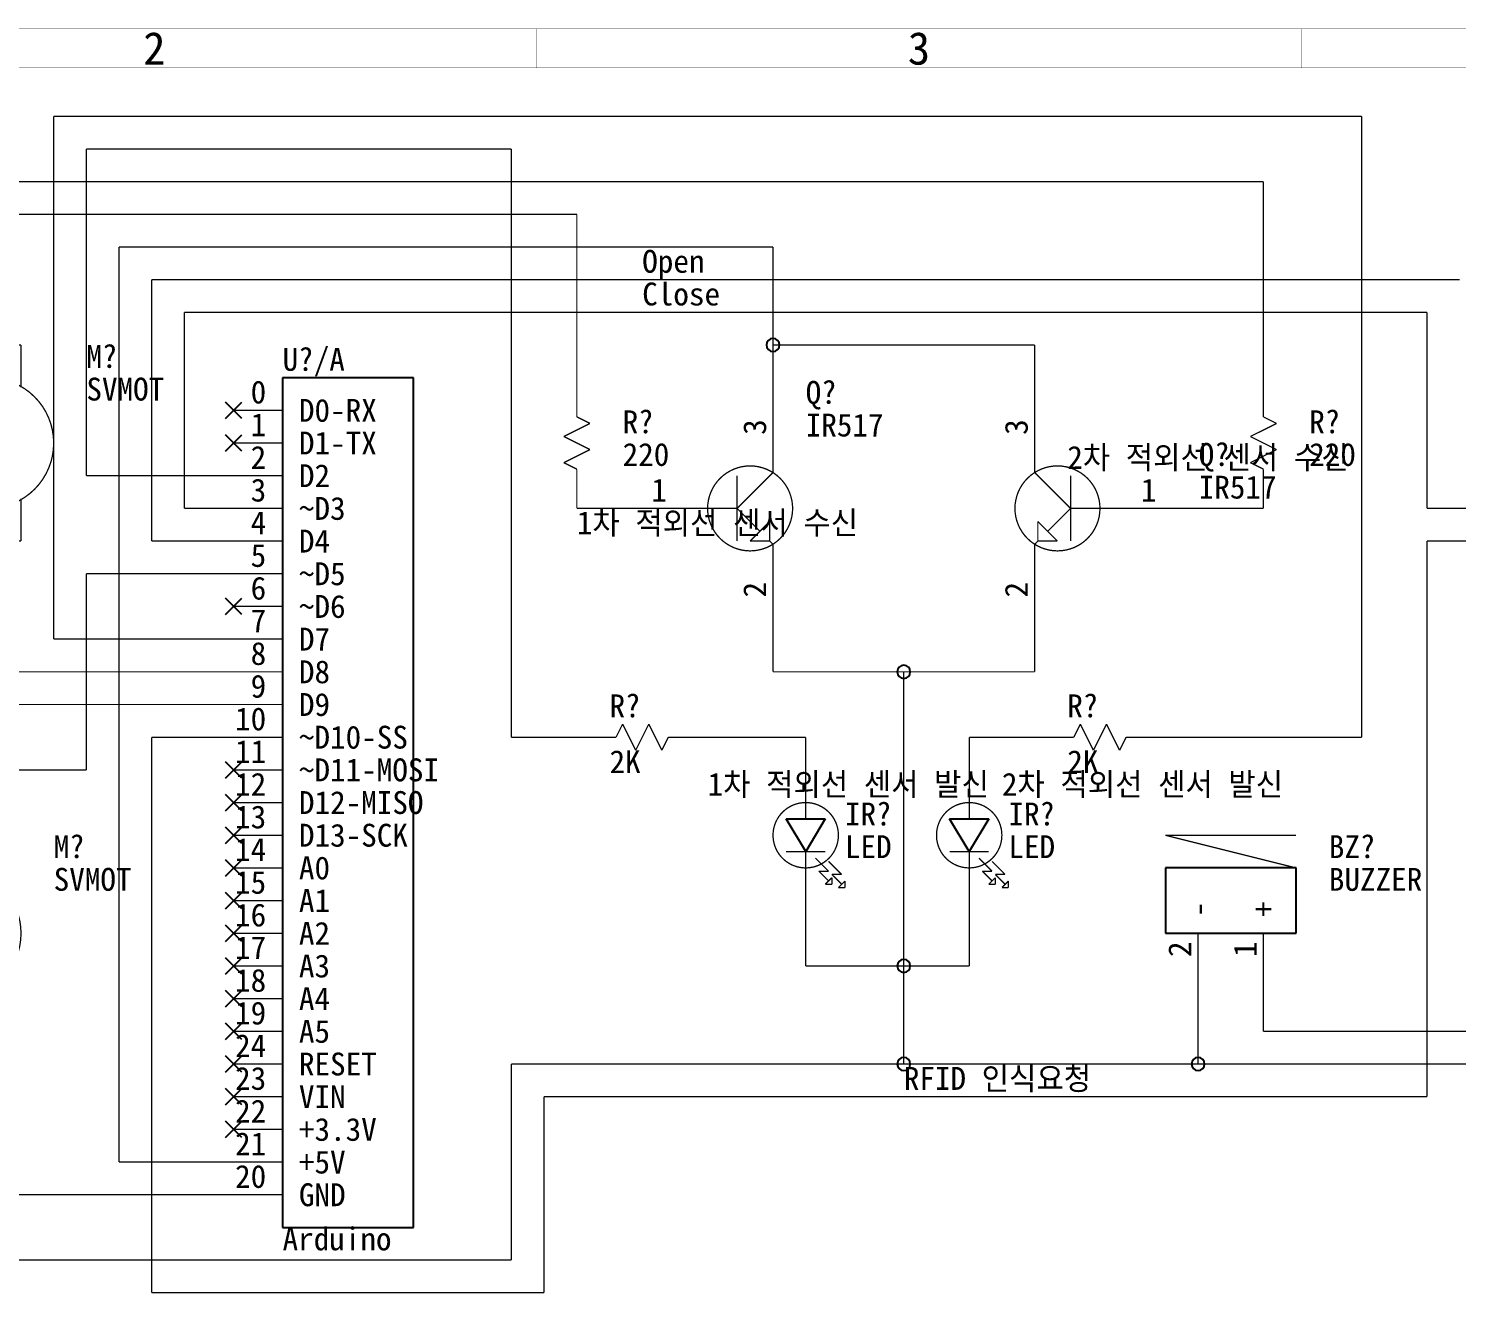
# Model space of a CAD drawing. Extents: x 0 to 11693, y 0 to 8268.
# Drawn here: x 3123 to 7490, y 4398 to 8268 of the extents above; entities that cross this region are included whole.
import ezdxf
from ezdxf.enums import TextEntityAlignment as Align

# ---------------------------------------------------------------- set-up
doc = ezdxf.new("R2010")
doc.units = 0
doc.layers.get('0').update_dxf_attribs({"linetype": 'CONTINUOUS'})
for name, color, linetype in [('Graphic', 9, 'CONTINUOUS'), ('Junction', 8, 'CONTINUOUS'), ('Part', 2, 'CONTINUOUS'), ('Pin', 3, 'CONTINUOUS'), ('PinName', 4, 'CONTINUOUS'), ('PinNumber', 5, 'CONTINUOUS'), ('Signal', 6, 'CONTINUOUS'), ('Text', 1, 'CONTINUOUS')]:
    doc.layers.add(name, color=color, linetype=linetype)

# ---------------------------------------------------------------- blocks, each defined once
blk = doc.blocks.new('CSI_PART_POLYGON_178', base_point=(4300, 7200))
at = {"layer": 'Part', "linetype": 'CONTINUOUS'}
for p, q in [((4300, 7200), (3900, 7200)), ((3900, 7200), (3900, 4600)), ((4300, 4600), (4300, 7200)), ((3900, 4600), (4300, 4600))]:
    blk.add_line(p, q, dxfattribs=at)
blk = doc.blocks.new('CSI_PART_PIN_179', base_point=(3900, 7000))
at = {"layer": 'Pin', "linetype": 'CONTINUOUS', "const_width": 4}
blk.add_lwpolyline([(3900, 7000), (3750, 7000)], dxfattribs=at)
at = {"layer": 'PinNumber', "linetype": 'CONTINUOUS'}
for points in [[(3725, 6975), (3775, 7025)], [(3775, 6975), (3725, 7025)]]:
    blk.add_lwpolyline(points, dxfattribs=at)
at = {"layer": 'PinName', "linetype": 'CONTINUOUS'}
blk.add_text('D1-TX', height=70, dxfattribs=at).set_placement((3950, 7000), align=Align.MIDDLE_LEFT)
at = {"layer": 'PinNumber', "linetype": 'CONTINUOUS'}
blk.add_text('1', height=70, dxfattribs=at).set_placement((3850, 7000), align=Align.BOTTOM_RIGHT)
blk = doc.blocks.new('CSI_PART_PIN_180', base_point=(3900, 6900))
at = {"layer": 'Pin', "linetype": 'CONTINUOUS', "const_width": 4}
blk.add_lwpolyline([(3900, 6900), (3750, 6900)], dxfattribs=at)
at = {"layer": 'PinName', "linetype": 'CONTINUOUS'}
blk.add_text('D2', height=70, dxfattribs=at).set_placement((3950, 6900), align=Align.MIDDLE_LEFT)
at = {"layer": 'PinNumber', "linetype": 'CONTINUOUS'}
blk.add_text('2', height=70, dxfattribs=at).set_placement((3850, 6900), align=Align.BOTTOM_RIGHT)
blk = doc.blocks.new('CSI_PART_PIN_181', base_point=(3900, 6700))
at = {"layer": 'Pin', "linetype": 'CONTINUOUS', "const_width": 4}
blk.add_lwpolyline([(3900, 6700), (3750, 6700)], dxfattribs=at)
at = {"layer": 'PinName', "linetype": 'CONTINUOUS'}
blk.add_text('D4', height=70, dxfattribs=at).set_placement((3950, 6700), align=Align.MIDDLE_LEFT)
at = {"layer": 'PinNumber', "linetype": 'CONTINUOUS'}
blk.add_text('4', height=70, dxfattribs=at).set_placement((3850, 6700), align=Align.BOTTOM_RIGHT)
blk = doc.blocks.new('CSI_PART_PIN_182', base_point=(3900, 6400))
at = {"layer": 'Pin', "linetype": 'CONTINUOUS', "const_width": 4}
blk.add_lwpolyline([(3900, 6400), (3750, 6400)], dxfattribs=at)
at = {"layer": 'PinName', "linetype": 'CONTINUOUS'}
blk.add_text('D7', height=70, dxfattribs=at).set_placement((3950, 6400), align=Align.MIDDLE_LEFT)
at = {"layer": 'PinNumber', "linetype": 'CONTINUOUS'}
blk.add_text('7', height=70, dxfattribs=at).set_placement((3850, 6400), align=Align.BOTTOM_RIGHT)
blk = doc.blocks.new('CSI_PART_PIN_183', base_point=(3900, 6300))
at = {"layer": 'Pin', "linetype": 'CONTINUOUS', "const_width": 4}
blk.add_lwpolyline([(3900, 6300), (3750, 6300)], dxfattribs=at)
at = {"layer": 'PinName', "linetype": 'CONTINUOUS'}
blk.add_text('D8', height=70, dxfattribs=at).set_placement((3950, 6300), align=Align.MIDDLE_LEFT)
at = {"layer": 'PinNumber', "linetype": 'CONTINUOUS'}
blk.add_text('8', height=70, dxfattribs=at).set_placement((3850, 6300), align=Align.BOTTOM_RIGHT)
blk = doc.blocks.new('CSI_PART_PIN_184', base_point=(3900, 6200))
at = {"layer": 'Pin', "linetype": 'CONTINUOUS', "const_width": 4}
blk.add_lwpolyline([(3900, 6200), (3750, 6200)], dxfattribs=at)
at = {"layer": 'PinName', "linetype": 'CONTINUOUS'}
blk.add_text('D9', height=70, dxfattribs=at).set_placement((3950, 6200), align=Align.MIDDLE_LEFT)
at = {"layer": 'PinNumber', "linetype": 'CONTINUOUS'}
blk.add_text('9', height=70, dxfattribs=at).set_placement((3850, 6200), align=Align.BOTTOM_RIGHT)
blk = doc.blocks.new('CSI_PART_PIN_185', base_point=(3900, 6800))
at = {"layer": 'Pin', "linetype": 'CONTINUOUS', "const_width": 4}
blk.add_lwpolyline([(3900, 6800), (3750, 6800)], dxfattribs=at)
at = {"layer": 'PinName', "linetype": 'CONTINUOUS'}
blk.add_text('~D3', height=70, dxfattribs=at).set_placement((3950, 6800), align=Align.MIDDLE_LEFT)
at = {"layer": 'PinNumber', "linetype": 'CONTINUOUS'}
blk.add_text('3', height=70, dxfattribs=at).set_placement((3850, 6800), align=Align.BOTTOM_RIGHT)
blk = doc.blocks.new('CSI_PART_PIN_186', base_point=(3900, 6600))
at = {"layer": 'Pin', "linetype": 'CONTINUOUS', "const_width": 4}
blk.add_lwpolyline([(3900, 6600), (3750, 6600)], dxfattribs=at)
at = {"layer": 'PinName', "linetype": 'CONTINUOUS'}
blk.add_text('~D5', height=70, dxfattribs=at).set_placement((3950, 6600), align=Align.MIDDLE_LEFT)
at = {"layer": 'PinNumber', "linetype": 'CONTINUOUS'}
blk.add_text('5', height=70, dxfattribs=at).set_placement((3850, 6600), align=Align.BOTTOM_RIGHT)
blk = doc.blocks.new('CSI_PART_PIN_187', base_point=(3900, 6500))
at = {"layer": 'Pin', "linetype": 'CONTINUOUS', "const_width": 4}
blk.add_lwpolyline([(3900, 6500), (3750, 6500)], dxfattribs=at)
at = {"layer": 'PinNumber', "linetype": 'CONTINUOUS'}
for points in [[(3725, 6475), (3775, 6525)], [(3775, 6475), (3725, 6525)]]:
    blk.add_lwpolyline(points, dxfattribs=at)
at = {"layer": 'PinName', "linetype": 'CONTINUOUS'}
blk.add_text('~D6', height=70, dxfattribs=at).set_placement((3950, 6500), align=Align.MIDDLE_LEFT)
at = {"layer": 'PinNumber', "linetype": 'CONTINUOUS'}
blk.add_text('6', height=70, dxfattribs=at).set_placement((3850, 6500), align=Align.BOTTOM_RIGHT)
blk = doc.blocks.new('CSI_PART_PIN_188', base_point=(3900, 6100))
at = {"layer": 'Pin', "linetype": 'CONTINUOUS', "const_width": 4}
blk.add_lwpolyline([(3900, 6100), (3750, 6100)], dxfattribs=at)
at = {"layer": 'PinName', "linetype": 'CONTINUOUS'}
blk.add_text('~D10-SS', height=70, dxfattribs=at).set_placement((3950, 6100), align=Align.MIDDLE_LEFT)
at = {"layer": 'PinNumber', "linetype": 'CONTINUOUS'}
blk.add_text('10', height=70, dxfattribs=at).set_placement((3850, 6100), align=Align.BOTTOM_RIGHT)
blk = doc.blocks.new('CSI_PART_PIN_189', base_point=(3900, 6000))
at = {"layer": 'Pin', "linetype": 'CONTINUOUS', "const_width": 4}
blk.add_lwpolyline([(3900, 6000), (3750, 6000)], dxfattribs=at)
at = {"layer": 'PinNumber', "linetype": 'CONTINUOUS'}
for points in [[(3725, 5975), (3775, 6025)], [(3775, 5975), (3725, 6025)]]:
    blk.add_lwpolyline(points, dxfattribs=at)
at = {"layer": 'PinName', "linetype": 'CONTINUOUS'}
blk.add_text('~D11-MOSI', height=70, dxfattribs=at).set_placement((3950, 6000), align=Align.MIDDLE_LEFT)
at = {"layer": 'PinNumber', "linetype": 'CONTINUOUS'}
blk.add_text('11', height=70, dxfattribs=at).set_placement((3850, 6000), align=Align.BOTTOM_RIGHT)
blk = doc.blocks.new('CSI_PART_PIN_190', base_point=(3900, 5900))
at = {"layer": 'Pin', "linetype": 'CONTINUOUS', "const_width": 4}
blk.add_lwpolyline([(3900, 5900), (3750, 5900)], dxfattribs=at)
at = {"layer": 'PinNumber', "linetype": 'CONTINUOUS'}
for points in [[(3725, 5875), (3775, 5925)], [(3775, 5875), (3725, 5925)]]:
    blk.add_lwpolyline(points, dxfattribs=at)
at = {"layer": 'PinName', "linetype": 'CONTINUOUS'}
blk.add_text('D12-MISO', height=70, dxfattribs=at).set_placement((3950, 5900), align=Align.MIDDLE_LEFT)
at = {"layer": 'PinNumber', "linetype": 'CONTINUOUS'}
blk.add_text('12', height=70, dxfattribs=at).set_placement((3850, 5900), align=Align.BOTTOM_RIGHT)
blk = doc.blocks.new('CSI_PART_PIN_191', base_point=(3900, 5800))
at = {"layer": 'Pin', "linetype": 'CONTINUOUS', "const_width": 4}
blk.add_lwpolyline([(3900, 5800), (3750, 5800)], dxfattribs=at)
at = {"layer": 'PinNumber', "linetype": 'CONTINUOUS'}
for points in [[(3725, 5775), (3775, 5825)], [(3775, 5775), (3725, 5825)]]:
    blk.add_lwpolyline(points, dxfattribs=at)
at = {"layer": 'PinName', "linetype": 'CONTINUOUS'}
blk.add_text('D13-SCK', height=70, dxfattribs=at).set_placement((3950, 5800), align=Align.MIDDLE_LEFT)
at = {"layer": 'PinNumber', "linetype": 'CONTINUOUS'}
blk.add_text('13', height=70, dxfattribs=at).set_placement((3850, 5800), align=Align.BOTTOM_RIGHT)
blk = doc.blocks.new('CSI_PART_PIN_192', base_point=(3900, 5700))
at = {"layer": 'Pin', "linetype": 'CONTINUOUS', "const_width": 4}
blk.add_lwpolyline([(3900, 5700), (3750, 5700)], dxfattribs=at)
at = {"layer": 'PinNumber', "linetype": 'CONTINUOUS'}
for points in [[(3725, 5675), (3775, 5725)], [(3775, 5675), (3725, 5725)]]:
    blk.add_lwpolyline(points, dxfattribs=at)
at = {"layer": 'PinName', "linetype": 'CONTINUOUS'}
blk.add_text('A0', height=70, dxfattribs=at).set_placement((3950, 5700), align=Align.MIDDLE_LEFT)
at = {"layer": 'PinNumber', "linetype": 'CONTINUOUS'}
blk.add_text('14', height=70, dxfattribs=at).set_placement((3850, 5700), align=Align.BOTTOM_RIGHT)
blk = doc.blocks.new('CSI_PART_PIN_193', base_point=(3900, 5600))
at = {"layer": 'Pin', "linetype": 'CONTINUOUS', "const_width": 4}
blk.add_lwpolyline([(3900, 5600), (3750, 5600)], dxfattribs=at)
at = {"layer": 'PinNumber', "linetype": 'CONTINUOUS'}
for points in [[(3725, 5575), (3775, 5625)], [(3775, 5575), (3725, 5625)]]:
    blk.add_lwpolyline(points, dxfattribs=at)
at = {"layer": 'PinName', "linetype": 'CONTINUOUS'}
blk.add_text('A1', height=70, dxfattribs=at).set_placement((3950, 5600), align=Align.MIDDLE_LEFT)
at = {"layer": 'PinNumber', "linetype": 'CONTINUOUS'}
blk.add_text('15', height=70, dxfattribs=at).set_placement((3850, 5600), align=Align.BOTTOM_RIGHT)
blk = doc.blocks.new('CSI_PART_PIN_194', base_point=(3900, 5500))
at = {"layer": 'Pin', "linetype": 'CONTINUOUS', "const_width": 4}
blk.add_lwpolyline([(3900, 5500), (3750, 5500)], dxfattribs=at)
at = {"layer": 'PinNumber', "linetype": 'CONTINUOUS'}
for points in [[(3725, 5475), (3775, 5525)], [(3775, 5475), (3725, 5525)]]:
    blk.add_lwpolyline(points, dxfattribs=at)
at = {"layer": 'PinName', "linetype": 'CONTINUOUS'}
blk.add_text('A2', height=70, dxfattribs=at).set_placement((3950, 5500), align=Align.MIDDLE_LEFT)
at = {"layer": 'PinNumber', "linetype": 'CONTINUOUS'}
blk.add_text('16', height=70, dxfattribs=at).set_placement((3850, 5500), align=Align.BOTTOM_RIGHT)
blk = doc.blocks.new('CSI_PART_PIN_195', base_point=(3900, 5400))
at = {"layer": 'Pin', "linetype": 'CONTINUOUS', "const_width": 4}
blk.add_lwpolyline([(3900, 5400), (3750, 5400)], dxfattribs=at)
at = {"layer": 'PinNumber', "linetype": 'CONTINUOUS'}
for points in [[(3725, 5375), (3775, 5425)], [(3775, 5375), (3725, 5425)]]:
    blk.add_lwpolyline(points, dxfattribs=at)
at = {"layer": 'PinName', "linetype": 'CONTINUOUS'}
blk.add_text('A3', height=70, dxfattribs=at).set_placement((3950, 5400), align=Align.MIDDLE_LEFT)
at = {"layer": 'PinNumber', "linetype": 'CONTINUOUS'}
blk.add_text('17', height=70, dxfattribs=at).set_placement((3850, 5400), align=Align.BOTTOM_RIGHT)
blk = doc.blocks.new('CSI_PART_PIN_196', base_point=(3900, 5300))
at = {"layer": 'Pin', "linetype": 'CONTINUOUS', "const_width": 4}
blk.add_lwpolyline([(3900, 5300), (3750, 5300)], dxfattribs=at)
at = {"layer": 'PinNumber', "linetype": 'CONTINUOUS'}
for points in [[(3725, 5275), (3775, 5325)], [(3775, 5275), (3725, 5325)]]:
    blk.add_lwpolyline(points, dxfattribs=at)
at = {"layer": 'PinName', "linetype": 'CONTINUOUS'}
blk.add_text('A4', height=70, dxfattribs=at).set_placement((3950, 5300), align=Align.MIDDLE_LEFT)
at = {"layer": 'PinNumber', "linetype": 'CONTINUOUS'}
blk.add_text('18', height=70, dxfattribs=at).set_placement((3850, 5300), align=Align.BOTTOM_RIGHT)
blk = doc.blocks.new('CSI_PART_PIN_197', base_point=(3900, 5200))
at = {"layer": 'Pin', "linetype": 'CONTINUOUS', "const_width": 4}
blk.add_lwpolyline([(3900, 5200), (3750, 5200)], dxfattribs=at)
at = {"layer": 'PinNumber', "linetype": 'CONTINUOUS'}
for points in [[(3725, 5175), (3775, 5225)], [(3775, 5175), (3725, 5225)]]:
    blk.add_lwpolyline(points, dxfattribs=at)
at = {"layer": 'PinName', "linetype": 'CONTINUOUS'}
blk.add_text('A5', height=70, dxfattribs=at).set_placement((3950, 5200), align=Align.MIDDLE_LEFT)
at = {"layer": 'PinNumber', "linetype": 'CONTINUOUS'}
blk.add_text('19', height=70, dxfattribs=at).set_placement((3850, 5200), align=Align.BOTTOM_RIGHT)
blk = doc.blocks.new('CSI_PART_PIN_198', base_point=(3900, 4800))
at = {"layer": 'Pin', "linetype": 'CONTINUOUS', "const_width": 4}
blk.add_lwpolyline([(3900, 4800), (3750, 4800)], dxfattribs=at)
at = {"layer": 'PinName', "linetype": 'CONTINUOUS'}
blk.add_text('+5V', height=70, dxfattribs=at).set_placement((3950, 4800), align=Align.MIDDLE_LEFT)
at = {"layer": 'PinNumber', "linetype": 'CONTINUOUS'}
blk.add_text('21', height=70, dxfattribs=at).set_placement((3850, 4800), align=Align.BOTTOM_RIGHT)
blk = doc.blocks.new('CSI_PART_PIN_199', base_point=(3900, 4900))
at = {"layer": 'Pin', "linetype": 'CONTINUOUS', "const_width": 4}
blk.add_lwpolyline([(3900, 4900), (3750, 4900)], dxfattribs=at)
at = {"layer": 'PinNumber', "linetype": 'CONTINUOUS'}
for points in [[(3725, 4875), (3775, 4925)], [(3775, 4875), (3725, 4925)]]:
    blk.add_lwpolyline(points, dxfattribs=at)
at = {"layer": 'PinName', "linetype": 'CONTINUOUS'}
blk.add_text('+3.3V', height=70, dxfattribs=at).set_placement((3950, 4900), align=Align.MIDDLE_LEFT)
at = {"layer": 'PinNumber', "linetype": 'CONTINUOUS'}
blk.add_text('22', height=70, dxfattribs=at).set_placement((3850, 4900), align=Align.BOTTOM_RIGHT)
blk = doc.blocks.new('CSI_PART_PIN_200', base_point=(3900, 4700))
at = {"layer": 'Pin', "linetype": 'CONTINUOUS', "const_width": 4}
blk.add_lwpolyline([(3900, 4700), (3750, 4700)], dxfattribs=at)
at = {"layer": 'PinName', "linetype": 'CONTINUOUS'}
blk.add_text('GND', height=70, dxfattribs=at).set_placement((3950, 4700), align=Align.MIDDLE_LEFT)
at = {"layer": 'PinNumber', "linetype": 'CONTINUOUS'}
blk.add_text('20', height=70, dxfattribs=at).set_placement((3850, 4700), align=Align.BOTTOM_RIGHT)
blk = doc.blocks.new('CSI_PART_PIN_201', base_point=(3900, 5000))
at = {"layer": 'Pin', "linetype": 'CONTINUOUS', "const_width": 4}
blk.add_lwpolyline([(3900, 5000), (3750, 5000)], dxfattribs=at)
at = {"layer": 'PinNumber', "linetype": 'CONTINUOUS'}
for points in [[(3725, 4975), (3775, 5025)], [(3775, 4975), (3725, 5025)]]:
    blk.add_lwpolyline(points, dxfattribs=at)
at = {"layer": 'PinName', "linetype": 'CONTINUOUS'}
blk.add_text('VIN', height=70, dxfattribs=at).set_placement((3950, 5000), align=Align.MIDDLE_LEFT)
at = {"layer": 'PinNumber', "linetype": 'CONTINUOUS'}
blk.add_text('23', height=70, dxfattribs=at).set_placement((3850, 5000), align=Align.BOTTOM_RIGHT)
blk = doc.blocks.new('CSI_PART_PIN_202', base_point=(3900, 5100))
at = {"layer": 'Pin', "linetype": 'CONTINUOUS', "const_width": 4}
blk.add_lwpolyline([(3900, 5100), (3750, 5100)], dxfattribs=at)
at = {"layer": 'PinNumber', "linetype": 'CONTINUOUS'}
for points in [[(3725, 5075), (3775, 5125)], [(3775, 5075), (3725, 5125)]]:
    blk.add_lwpolyline(points, dxfattribs=at)
at = {"layer": 'PinName', "linetype": 'CONTINUOUS'}
blk.add_text('RESET', height=70, dxfattribs=at).set_placement((3950, 5100), align=Align.MIDDLE_LEFT)
at = {"layer": 'PinNumber', "linetype": 'CONTINUOUS'}
blk.add_text('24', height=70, dxfattribs=at).set_placement((3850, 5100), align=Align.BOTTOM_RIGHT)
blk = doc.blocks.new('CSI_PART_PIN_203', base_point=(3900, 7100))
at = {"layer": 'Pin', "linetype": 'CONTINUOUS', "const_width": 4}
blk.add_lwpolyline([(3900, 7100), (3750, 7100)], dxfattribs=at)
at = {"layer": 'PinNumber', "linetype": 'CONTINUOUS'}
for points in [[(3725, 7075), (3775, 7125)], [(3775, 7075), (3725, 7125)]]:
    blk.add_lwpolyline(points, dxfattribs=at)
at = {"layer": 'PinName', "linetype": 'CONTINUOUS'}
blk.add_text('D0-RX', height=70, dxfattribs=at).set_placement((3950, 7100), align=Align.MIDDLE_LEFT)
at = {"layer": 'PinNumber', "linetype": 'CONTINUOUS'}
blk.add_text('0', height=70, dxfattribs=at).set_placement((3850, 7100), align=Align.BOTTOM_RIGHT)
blk = doc.blocks.new('CSI_PART_177', base_point=(4300, 7200))
at = {"layer": 'Part', "linetype": 'CONTINUOUS', "const_width": 4}
for points in [[(4300, 7200), (3900, 7200)], [(3900, 7200), (3900, 4600)], [(4300, 4600), (4300, 7200)], [(3900, 4600), (4300, 4600)]]:
    blk.add_lwpolyline(points, dxfattribs=at)
at = {"linetype": 'CONTINUOUS'}
for name, p in [('CSI_PART_PIN_203', (3900, 7100)), ('CSI_PART_POLYGON_178', (4300, 7200)), ('CSI_PART_PIN_179', (3900, 7000)), ('CSI_PART_PIN_180', (3900, 6900)), ('CSI_PART_PIN_185', (3900, 6800)), ('CSI_PART_PIN_181', (3900, 6700)), ('CSI_PART_PIN_186', (3900, 6600)), ('CSI_PART_PIN_187', (3900, 6500)), ('CSI_PART_PIN_182', (3900, 6400)), ('CSI_PART_PIN_183', (3900, 6300)), ('CSI_PART_PIN_184', (3900, 6200)), ('CSI_PART_PIN_188', (3900, 6100)), ('CSI_PART_PIN_189', (3900, 6000)), ('CSI_PART_PIN_190', (3900, 5900)), ('CSI_PART_PIN_191', (3900, 5800)), ('CSI_PART_PIN_192', (3900, 5700)), ('CSI_PART_PIN_193', (3900, 5600)), ('CSI_PART_PIN_194', (3900, 5500)), ('CSI_PART_PIN_195', (3900, 5400)), ('CSI_PART_PIN_196', (3900, 5300)), ('CSI_PART_PIN_197', (3900, 5200)), ('CSI_PART_PIN_202', (3900, 5100)), ('CSI_PART_PIN_201', (3900, 5000)), ('CSI_PART_PIN_199', (3900, 4900)), ('CSI_PART_PIN_198', (3900, 4800)), ('CSI_PART_PIN_200', (3900, 4700))]:
    blk.add_blockref(name, p, dxfattribs=at)
at = {"layer": 'Part', "linetype": 'CONTINUOUS'}
blk.add_text('U?/A', height=70, dxfattribs=at).set_placement((3900, 7200), align=Align.BOTTOM_LEFT)
blk.add_text('Arduino', height=70, dxfattribs=at).set_placement((3900, 4600), align=Align.TOP_LEFT)
blk = doc.blocks.new('CSI_PART_PIN_208', base_point=(2900, 5200))
at = {"layer": 'Pin', "linetype": 'CONTINUOUS', "const_width": 4}
blk.add_lwpolyline([(2900, 5200), (2900, 5100)], dxfattribs=at)
blk = doc.blocks.new('CSI_PART_PIN_209', base_point=(2900, 5800))
at = {"layer": 'Pin', "linetype": 'CONTINUOUS', "const_width": 4}
blk.add_lwpolyline([(2900, 5800), (2900, 5900)], dxfattribs=at)
blk = doc.blocks.new('CSI_PART_207', base_point=(2800, 5300))
at = {"layer": 'Part', "linetype": 'CONTINUOUS', "const_width": 4}
for points in [[(2800, 5670), (2800, 5800)], [(2800, 5800), (3000, 5800)], [(3000, 5800), (3000, 5670)], [(2800, 5200), (2800, 5330)], [(3000, 5330), (3000, 5200)], [(3000, 5200), (2800, 5200)]]:
    blk.add_lwpolyline(points, dxfattribs=at)
for points in [[(2900, 5700, 1), (2900, 5300, 1)], [(2900, 5300, 1), (2900, 5700, 1)]]:
    blk.add_lwpolyline(points, format="xyb", dxfattribs=at)
at = {"linetype": 'CONTINUOUS'}
for name, p in [('CSI_PART_PIN_209', (2900, 5800)), ('CSI_PART_PIN_208', (2900, 5200))]:
    blk.add_blockref(name, p, dxfattribs=at)
at = {"layer": 'Part', "linetype": 'CONTINUOUS'}
for s, p in [('M?', (3200, 5800)), ('SVMOT', (3200, 5700))]:
    blk.add_text(s, height=70, dxfattribs=at).set_placement(p, align=Align.TOP_LEFT)
blk = doc.blocks.new('CSI_PART_PIN_211', base_point=(3000, 6700))
at = {"layer": 'Pin', "linetype": 'CONTINUOUS', "const_width": 4}
blk.add_lwpolyline([(3000, 6700), (3000, 6600)], dxfattribs=at)
blk = doc.blocks.new('CSI_PART_PIN_212', base_point=(3000, 7300))
at = {"layer": 'Pin', "linetype": 'CONTINUOUS', "const_width": 4}
blk.add_lwpolyline([(3000, 7300), (3000, 7400)], dxfattribs=at)
blk = doc.blocks.new('CSI_PART_210', base_point=(2900, 6800))
at = {"layer": 'Part', "linetype": 'CONTINUOUS', "const_width": 4}
for points in [[(2900, 7170), (2900, 7300)], [(2900, 7300), (3100, 7300)], [(3100, 7300), (3100, 7170)], [(2900, 6700), (2900, 6830)], [(3100, 6830), (3100, 6700)], [(3100, 6700), (2900, 6700)]]:
    blk.add_lwpolyline(points, dxfattribs=at)
for points in [[(3000, 7200, 1), (3000, 6800, 1)], [(3000, 6800, 1), (3000, 7200, 1)]]:
    blk.add_lwpolyline(points, format="xyb", dxfattribs=at)
at = {"linetype": 'CONTINUOUS'}
for name, p in [('CSI_PART_PIN_212', (3000, 7300)), ('CSI_PART_PIN_211', (3000, 6700))]:
    blk.add_blockref(name, p, dxfattribs=at)
at = {"layer": 'Part', "linetype": 'CONTINUOUS'}
for s, p in [('M?', (3300, 7300)), ('SVMOT', (3300, 7200))]:
    blk.add_text(s, height=70, dxfattribs=at).set_placement(p, align=Align.TOP_LEFT)
blk = doc.blocks.new('CSI_PART_PIN_221', base_point=(5100, 6800))
at = {"layer": 'Pin', "linetype": 'CONTINUOUS', "const_width": 4}
blk.add_lwpolyline([(5100, 6800), (5000, 6800)], dxfattribs=at)
at = {"layer": 'PinNumber', "linetype": 'CONTINUOUS'}
blk.add_text('1', height=70, dxfattribs=at).set_placement((5075, 6800), align=Align.BOTTOM_RIGHT)
blk = doc.blocks.new('CSI_PART_PIN_222', base_point=(5400, 7000))
at = {"layer": 'Pin', "linetype": 'CONTINUOUS', "const_width": 4}
blk.add_lwpolyline([(5400, 7000), (5400, 7100)], dxfattribs=at)
at = {"layer": 'PinNumber', "linetype": 'CONTINUOUS'}
blk.add_text('3', height=70, rotation=90, dxfattribs=at).set_placement((5400, 7025), align=Align.BOTTOM_LEFT)
blk = doc.blocks.new('CSI_PART_PIN_223', base_point=(5400, 6600))
at = {"layer": 'Pin', "linetype": 'CONTINUOUS', "const_width": 4}
blk.add_lwpolyline([(5400, 6600), (5400, 6500)], dxfattribs=at)
at = {"layer": 'PinNumber', "linetype": 'CONTINUOUS'}
blk.add_text('2', height=70, rotation=90, dxfattribs=at).set_placement((5400, 6575), align=Align.BOTTOM_RIGHT)
blk = doc.blocks.new('CSI_PART_220', base_point=(5100, 7000))
at = {"layer": 'Part', "linetype": 'CONTINUOUS', "const_width": 4}
for points in [[(5400, 7000), (5400, 6910)], [(5400, 6910), (5290, 6800)], [(5290, 6900), (5290, 6700)], [(5100, 6800), (5290, 6800)], [(5290, 6800), (5360, 6730)], [(5330, 6700), (5390, 6760)], [(5390, 6760), (5390, 6700)], [(5390, 6700), (5330, 6700)], [(5390, 6700), (5400, 6690)], [(5400, 6690), (5400, 6600)]]:
    blk.add_lwpolyline(points, dxfattribs=at)
for points in [[(5330, 6930, 1), (5330, 6670, 1)], [(5330, 6670, 1), (5330, 6930, 1)]]:
    blk.add_lwpolyline(points, format="xyb", dxfattribs=at)
at = {"linetype": 'CONTINUOUS'}
for name, p in [('CSI_PART_PIN_222', (5400, 7000)), ('CSI_PART_PIN_221', (5100, 6800)), ('CSI_PART_PIN_223', (5400, 6600))]:
    blk.add_blockref(name, p, dxfattribs=at)
at = {"layer": 'Part', "linetype": 'CONTINUOUS'}
for s, p in [('Q?', (5500, 7190)), ('IR517', (5500, 7090))]:
    blk.add_text(s, height=70, dxfattribs=at).set_placement(p, align=Align.TOP_LEFT)
blk = doc.blocks.new('CSI_PART_PIN_225', base_point=(6500, 6800))
at = {"layer": 'Pin', "linetype": 'CONTINUOUS', "const_width": 4}
blk.add_lwpolyline([(6500, 6800), (6600, 6800)], dxfattribs=at)
at = {"layer": 'PinNumber', "linetype": 'CONTINUOUS'}
blk.add_text('1', height=70, dxfattribs=at).set_placement((6525, 6800), align=Align.BOTTOM_LEFT)
blk = doc.blocks.new('CSI_PART_PIN_226', base_point=(6200, 7000))
at = {"layer": 'Pin', "linetype": 'CONTINUOUS', "const_width": 4}
blk.add_lwpolyline([(6200, 7000), (6200, 7100)], dxfattribs=at)
at = {"layer": 'PinNumber', "linetype": 'CONTINUOUS'}
blk.add_text('3', height=70, rotation=90, dxfattribs=at).set_placement((6200, 7025), align=Align.BOTTOM_LEFT)
blk = doc.blocks.new('CSI_PART_PIN_227', base_point=(6200, 6600))
at = {"layer": 'Pin', "linetype": 'CONTINUOUS', "const_width": 4}
blk.add_lwpolyline([(6200, 6600), (6200, 6500)], dxfattribs=at)
at = {"layer": 'PinNumber', "linetype": 'CONTINUOUS'}
blk.add_text('2', height=70, rotation=90, dxfattribs=at).set_placement((6200, 6575), align=Align.BOTTOM_RIGHT)
blk = doc.blocks.new('CSI_PART_224', base_point=(6500, 7000))
at = {"layer": 'Part', "linetype": 'CONTINUOUS', "const_width": 4}
for points in [[(6200, 7000), (6200, 6910)], [(6200, 6910), (6310, 6800)], [(6310, 6900), (6310, 6700)], [(6310, 6800), (6240, 6730)], [(6500, 6800), (6310, 6800)], [(6270, 6700), (6210, 6760)], [(6210, 6760), (6210, 6700)], [(6210, 6700), (6200, 6690)], [(6200, 6690), (6200, 6600)], [(6210, 6700), (6270, 6700)]]:
    blk.add_lwpolyline(points, dxfattribs=at)
for points in [[(6270, 6930, 1), (6270, 6670, 1)], [(6270, 6670, 1), (6270, 6930, 1)]]:
    blk.add_lwpolyline(points, format="xyb", dxfattribs=at)
at = {"linetype": 'CONTINUOUS'}
for name, p in [('CSI_PART_PIN_226', (6200, 7000)), ('CSI_PART_PIN_225', (6500, 6800)), ('CSI_PART_PIN_227', (6200, 6600))]:
    blk.add_blockref(name, p, dxfattribs=at)
at = {"layer": 'Part', "linetype": 'CONTINUOUS'}
for s, p in [('Q?', (6702, 7000)), ('IR517', (6702, 6900))]:
    blk.add_text(s, height=70, dxfattribs=at).set_placement(p, align=Align.TOP_LEFT)
blk = doc.blocks.new('CSI_PART_PIN_239', base_point=(4800, 6900))
at = {"layer": 'Pin', "linetype": 'CONTINUOUS', "const_width": 4}
blk.add_lwpolyline([(4800, 6900), (4800, 6800)], dxfattribs=at)
blk = doc.blocks.new('CSI_PART_PIN_240', base_point=(4800, 7100))
at = {"layer": 'Pin', "linetype": 'CONTINUOUS', "const_width": 4}
blk.add_lwpolyline([(4800, 7100), (4800, 7200)], dxfattribs=at)
blk = doc.blocks.new('CSI_PART_238', base_point=(4700, 6900))
at = {"layer": 'Part', "linetype": 'CONTINUOUS', "const_width": 4}
for points in [[(4800, 7080), (4800, 7100)], [(4840, 7060), (4800, 7080)], [(4760, 7020), (4840, 7060)], [(4840, 6980), (4760, 7020)], [(4760, 6940), (4840, 6980)], [(4800, 6920), (4760, 6940)], [(4800, 6900), (4800, 6920)]]:
    blk.add_lwpolyline(points, dxfattribs=at)
at = {"linetype": 'CONTINUOUS'}
for name, p in [('CSI_PART_PIN_240', (4800, 7100)), ('CSI_PART_PIN_239', (4800, 6900))]:
    blk.add_blockref(name, p, dxfattribs=at)
at = {"layer": 'Part', "linetype": 'CONTINUOUS'}
for s, p in [('R?', (4940, 7100)), ('220', (4940, 7000))]:
    blk.add_text(s, height=70, dxfattribs=at).set_placement(p, align=Align.TOP_LEFT)
blk = doc.blocks.new('CSI_PART_PIN_242', base_point=(6900, 6900))
at = {"layer": 'Pin', "linetype": 'CONTINUOUS', "const_width": 4}
blk.add_lwpolyline([(6900, 6900), (6900, 6800)], dxfattribs=at)
blk = doc.blocks.new('CSI_PART_PIN_243', base_point=(6900, 7100))
at = {"layer": 'Pin', "linetype": 'CONTINUOUS', "const_width": 4}
blk.add_lwpolyline([(6900, 7100), (6900, 7200)], dxfattribs=at)
blk = doc.blocks.new('CSI_PART_241', base_point=(6800, 6900))
at = {"layer": 'Part', "linetype": 'CONTINUOUS', "const_width": 4}
for points in [[(6900, 7080), (6900, 7100)], [(6940, 7060), (6900, 7080)], [(6860, 7020), (6940, 7060)], [(6940, 6980), (6860, 7020)], [(6860, 6940), (6940, 6980)], [(6900, 6920), (6860, 6940)], [(6900, 6900), (6900, 6920)]]:
    blk.add_lwpolyline(points, dxfattribs=at)
at = {"linetype": 'CONTINUOUS'}
for name, p in [('CSI_PART_PIN_243', (6900, 7100)), ('CSI_PART_PIN_242', (6900, 6900))]:
    blk.add_blockref(name, p, dxfattribs=at)
at = {"layer": 'Part', "linetype": 'CONTINUOUS'}
for s, p in [('R?', (7040, 7100)), ('220', (7040, 7000))]:
    blk.add_text(s, height=70, dxfattribs=at).set_placement(p, align=Align.TOP_LEFT)
blk = doc.blocks.new('CSI_PART_POLYGON_245', base_point=(5560, 5850))
at = {"layer": 'Part', "linetype": 'CONTINUOUS'}
for p, q in [((5500, 5750), (5440, 5850)), ((5440, 5850), (5560, 5850)), ((5560, 5850), (5500, 5750)), ((5500, 5750), (5500, 5750))]:
    blk.add_line(p, q, dxfattribs=at)
blk = doc.blocks.new('CSI_PART_PIN_246', base_point=(5500, 5900))
at = {"layer": 'Pin', "linetype": 'CONTINUOUS', "const_width": 4}
blk.add_lwpolyline([(5500, 5900), (5500, 6000)], dxfattribs=at)
blk = doc.blocks.new('CSI_PART_PIN_247', base_point=(5500, 5700))
at = {"layer": 'Pin', "linetype": 'CONTINUOUS', "const_width": 4}
blk.add_lwpolyline([(5500, 5700), (5500, 5600)], dxfattribs=at)
blk = doc.blocks.new('CSI_PART_244', base_point=(5600, 5900))
at = {"layer": 'Part', "linetype": 'CONTINUOUS', "const_width": 4}
for points in [[(5500, 5900, 1), (5500, 5700, 1)], [(5500, 5700, 1), (5500, 5900, 1)]]:
    blk.add_lwpolyline(points, format="xyb", dxfattribs=at)
for points in [[(5500, 5850), (5500, 5900)], [(5500, 5750), (5440, 5850)], [(5440, 5850), (5560, 5850)], [(5560, 5850), (5500, 5750)], [(5560, 5750), (5440, 5750)], [(5500, 5750), (5500, 5700)], [(5500, 5750), (5500, 5750)], [(5530, 5730), (5570, 5690)], [(5570, 5720), (5610, 5680)], [(5570, 5690), (5540, 5690)], [(5540, 5690), (5570, 5660)], [(5610, 5680), (5580, 5680)], [(5580, 5680), (5610, 5650)], [(5580, 5670), (5560, 5650)], [(5560, 5650), (5580, 5650)], [(5580, 5650), (5580, 5670)], [(5620, 5660), (5600, 5640)], [(5600, 5640), (5620, 5640)], [(5620, 5640), (5620, 5660)]]:
    blk.add_lwpolyline(points, dxfattribs=at)
at = {"linetype": 'CONTINUOUS'}
for name, p in [('CSI_PART_PIN_246', (5500, 5900)), ('CSI_PART_POLYGON_245', (5560, 5850)), ('CSI_PART_PIN_247', (5500, 5700))]:
    blk.add_blockref(name, p, dxfattribs=at)
at = {"layer": 'Part', "linetype": 'CONTINUOUS'}
for s, p in [('IR?', (5620, 5900)), ('LED', (5620, 5800))]:
    blk.add_text(s, height=70, dxfattribs=at).set_placement(p, align=Align.TOP_LEFT)
blk = doc.blocks.new('CSI_PART_POLYGON_249', base_point=(6060, 5850))
at = {"layer": 'Part', "linetype": 'CONTINUOUS'}
for p, q in [((6000, 5750), (5940, 5850)), ((5940, 5850), (6060, 5850)), ((6060, 5850), (6000, 5750)), ((6000, 5750), (6000, 5750))]:
    blk.add_line(p, q, dxfattribs=at)
blk = doc.blocks.new('CSI_PART_PIN_250', base_point=(6000, 5900))
at = {"layer": 'Pin', "linetype": 'CONTINUOUS', "const_width": 4}
blk.add_lwpolyline([(6000, 5900), (6000, 6000)], dxfattribs=at)
blk = doc.blocks.new('CSI_PART_PIN_251', base_point=(6000, 5700))
at = {"layer": 'Pin', "linetype": 'CONTINUOUS', "const_width": 4}
blk.add_lwpolyline([(6000, 5700), (6000, 5600)], dxfattribs=at)
blk = doc.blocks.new('CSI_PART_248', base_point=(6100, 5900))
at = {"layer": 'Part', "linetype": 'CONTINUOUS', "const_width": 4}
for points in [[(6000, 5900, 1), (6000, 5700, 1)], [(6000, 5700, 1), (6000, 5900, 1)]]:
    blk.add_lwpolyline(points, format="xyb", dxfattribs=at)
for points in [[(6000, 5850), (6000, 5900)], [(6000, 5750), (5940, 5850)], [(5940, 5850), (6060, 5850)], [(6060, 5850), (6000, 5750)], [(6060, 5750), (5940, 5750)], [(6000, 5750), (6000, 5700)], [(6000, 5750), (6000, 5750)], [(6030, 5730), (6070, 5690)], [(6070, 5720), (6110, 5680)], [(6070, 5690), (6040, 5690)], [(6040, 5690), (6070, 5660)], [(6110, 5680), (6080, 5680)], [(6080, 5680), (6110, 5650)], [(6080, 5670), (6060, 5650)], [(6060, 5650), (6080, 5650)], [(6080, 5650), (6080, 5670)], [(6120, 5660), (6100, 5640)], [(6100, 5640), (6120, 5640)], [(6120, 5640), (6120, 5660)]]:
    blk.add_lwpolyline(points, dxfattribs=at)
at = {"linetype": 'CONTINUOUS'}
for name, p in [('CSI_PART_PIN_250', (6000, 5900)), ('CSI_PART_POLYGON_249', (6060, 5850)), ('CSI_PART_PIN_251', (6000, 5700))]:
    blk.add_blockref(name, p, dxfattribs=at)
at = {"layer": 'Part', "linetype": 'CONTINUOUS'}
for s, p in [('IR?', (6120, 5900)), ('LED', (6120, 5800))]:
    blk.add_text(s, height=70, dxfattribs=at).set_placement(p, align=Align.TOP_LEFT)
blk = doc.blocks.new('CSI_PART_PIN_253', base_point=(6500, 6100))
at = {"layer": 'Pin', "linetype": 'CONTINUOUS', "const_width": 4}
blk.add_lwpolyline([(6500, 6100), (6600, 6100)], dxfattribs=at)
blk = doc.blocks.new('CSI_PART_PIN_254', base_point=(6300, 6100))
at = {"layer": 'Pin', "linetype": 'CONTINUOUS', "const_width": 4}
blk.add_lwpolyline([(6300, 6100), (6200, 6100)], dxfattribs=at)
blk = doc.blocks.new('CSI_PART_252', base_point=(6500, 6000))
at = {"layer": 'Part', "linetype": 'CONTINUOUS', "const_width": 4}
for points in [[(6340, 6140), (6320, 6100)], [(6380, 6060), (6340, 6140)], [(6420, 6140), (6380, 6060)], [(6460, 6060), (6420, 6140)], [(6320, 6100), (6300, 6100)], [(6480, 6100), (6460, 6060)], [(6500, 6100), (6480, 6100)]]:
    blk.add_lwpolyline(points, dxfattribs=at)
at = {"linetype": 'CONTINUOUS'}
for name, p in [('CSI_PART_PIN_254', (6300, 6100)), ('CSI_PART_PIN_253', (6500, 6100))]:
    blk.add_blockref(name, p, dxfattribs=at)
at = {"layer": 'Part', "linetype": 'CONTINUOUS'}
blk.add_text('R?', height=70, dxfattribs=at).set_placement((6300, 6140), align=Align.BOTTOM_LEFT)
blk.add_text('2K', height=70, dxfattribs=at).set_placement((6300, 6060), align=Align.TOP_LEFT)
blk = doc.blocks.new('CSI_PART_PIN_256', base_point=(5100, 6100))
at = {"layer": 'Pin', "linetype": 'CONTINUOUS', "const_width": 4}
blk.add_lwpolyline([(5100, 6100), (5200, 6100)], dxfattribs=at)
blk = doc.blocks.new('CSI_PART_PIN_257', base_point=(4900, 6100))
at = {"layer": 'Pin', "linetype": 'CONTINUOUS', "const_width": 4}
blk.add_lwpolyline([(4900, 6100), (4800, 6100)], dxfattribs=at)
blk = doc.blocks.new('CSI_PART_255', base_point=(5100, 6000))
at = {"layer": 'Part', "linetype": 'CONTINUOUS', "const_width": 4}
for points in [[(4940, 6140), (4920, 6100)], [(4980, 6060), (4940, 6140)], [(5020, 6140), (4980, 6060)], [(5060, 6060), (5020, 6140)], [(4920, 6100), (4900, 6100)], [(5080, 6100), (5060, 6060)], [(5100, 6100), (5080, 6100)]]:
    blk.add_lwpolyline(points, dxfattribs=at)
at = {"linetype": 'CONTINUOUS'}
for name, p in [('CSI_PART_PIN_257', (4900, 6100)), ('CSI_PART_PIN_256', (5100, 6100))]:
    blk.add_blockref(name, p, dxfattribs=at)
at = {"layer": 'Part', "linetype": 'CONTINUOUS'}
blk.add_text('R?', height=70, dxfattribs=at).set_placement((4900, 6140), align=Align.BOTTOM_LEFT)
blk.add_text('2K', height=70, dxfattribs=at).set_placement((4900, 6060), align=Align.TOP_LEFT)
blk = doc.blocks.new('CSI_PART_POLYGON_277', base_point=(7000, 5500))
at = {"layer": 'Part', "linetype": 'CONTINUOUS'}
for p, q in [((7000, 5700), (6600, 5700)), ((6600, 5700), (6600, 5500)), ((7000, 5500), (7000, 5700)), ((6600, 5500), (7000, 5500))]:
    blk.add_line(p, q, dxfattribs=at)
blk = doc.blocks.new('CSI_PART_PIN_278', base_point=(6900, 5500))
at = {"layer": 'Pin', "linetype": 'CONTINUOUS', "const_width": 4}
blk.add_lwpolyline([(6900, 5500), (6900, 5400)], dxfattribs=at)
at = {"layer": 'PinName', "linetype": 'CONTINUOUS'}
blk.add_text('+', height=70, rotation=90, dxfattribs=at).set_placement((6900, 5550), align=Align.MIDDLE_LEFT)
at = {"layer": 'PinNumber', "linetype": 'CONTINUOUS'}
blk.add_text('1', height=70, rotation=90, dxfattribs=at).set_placement((6900, 5475), align=Align.BOTTOM_RIGHT)
blk = doc.blocks.new('CSI_PART_PIN_279', base_point=(6700, 5500))
at = {"layer": 'Pin', "linetype": 'CONTINUOUS', "const_width": 4}
blk.add_lwpolyline([(6700, 5500), (6700, 5400)], dxfattribs=at)
at = {"layer": 'PinName', "linetype": 'CONTINUOUS'}
blk.add_text('-', height=70, rotation=90, dxfattribs=at).set_placement((6700, 5550), align=Align.MIDDLE_LEFT)
at = {"layer": 'PinNumber', "linetype": 'CONTINUOUS'}
blk.add_text('2', height=70, rotation=90, dxfattribs=at).set_placement((6700, 5475), align=Align.BOTTOM_RIGHT)
blk = doc.blocks.new('CSI_PART_276', base_point=(6650, 5550))
at = {"layer": 'Part', "linetype": 'CONTINUOUS', "const_width": 4}
for points in [[(7000, 5700), (6600, 5800)], [(6600, 5800), (7000, 5800)], [(7000, 5700), (6600, 5700)], [(6600, 5700), (6600, 5500)], [(7000, 5700), (6600, 5700)], [(6600, 5700), (6600, 5500)], [(7000, 5500), (7000, 5700)], [(7000, 5500), (7000, 5700)], [(6600, 5500), (7000, 5500)], [(7000, 5500), (6600, 5500)]]:
    blk.add_lwpolyline(points, dxfattribs=at)
at = {"linetype": 'CONTINUOUS'}
for name, p in [('CSI_PART_POLYGON_277', (7000, 5500)), ('CSI_PART_PIN_278', (6900, 5500)), ('CSI_PART_PIN_279', (6700, 5500))]:
    blk.add_blockref(name, p, dxfattribs=at)
at = {"layer": 'Part', "linetype": 'CONTINUOUS'}
for s, p in [('BZ?', (7100, 5800)), ('BUZZER', (7100, 5700))]:
    blk.add_text(s, height=70, dxfattribs=at).set_placement(p, align=Align.TOP_LEFT)
blk = doc.blocks.new('EPD')
at = {"layer": 'Graphic', "linetype": 'CONTINUOUS', "const_width": 1}
for points in [[(11692.9134, 8267.7164), (0, 8267.7164)], [(4677.1654, 8267.7164), (4677.1654, 8147.7164)], [(7015.748, 8267.7164), (7015.748, 8147.7164)], [(11572.9134, 8147.7164), (120, 8147.7164)]]:
    blk.add_lwpolyline(points, dxfattribs=at)
at = {"layer": 'Text', "linetype": 'CONTINUOUS'}
for s, p in [('2', (3507.8741, 8207.7164)), ('3', (5846.4567, 8207.7164))]:
    blk.add_text(s, height=100, dxfattribs=at).set_placement(p, align=Align.MIDDLE_CENTER)

msp = doc.modelspace()

# ---------------------------------------------------------------- linework, layer by layer
at = {"layer": 'Junction', "linetype": 'CONTINUOUS'}
for points in [[(5400, 7320, 1), (5400, 7280, 1)], [(5400, 7280, 1), (5400, 7320, 1)], [(5800, 6320, 1), (5800, 6280, 1)], [(5800, 6280, 1), (5800, 6320, 1)], [(5800, 5420, 1), (5800, 5380, 1)], [(5800, 5380, 1), (5800, 5420, 1)], [(5800, 5120, 1), (5800, 5080, 1)], [(5800, 5080, 1), (5800, 5120, 1)], [(6700, 5120, 1), (6700, 5080, 1)], [(6700, 5080, 1), (6700, 5120, 1)]]:
    msp.add_lwpolyline(points, format="xyb", dxfattribs=at)
at = {"layer": 'Signal', "linetype": 'CONTINUOUS', "const_width": 4}
for points in [[(3200, 8000), (3200, 6400)], [(7200, 8000), (3200, 8000)], [(7200, 6100), (7200, 8000)], [(3300, 7900), (3300, 6900)], [(4600, 7900), (3300, 7900)], [(4600, 6100), (4600, 7900)], [(1800, 7800), (6900, 7800)], [(6900, 7800), (6900, 7200)], [(1900, 7700), (4800, 7700)], [(4800, 7200), (4800, 7700)], [(3400, 4800), (3400, 7600)], [(3400, 7600), (5400, 7600)], [(5400, 7600), (5400, 7300)], [(3500, 7500), (3500, 6700)], [(3500, 7500), (7500, 7500)], [(3600, 6800), (3600, 7400)], [(3600, 7400), (7400, 7400)], [(7400, 7400), (7400, 6800)], [(5400, 7300), (5400, 7100)], [(5400, 7300), (6200, 7300)], [(6200, 7300), (6200, 7100)], [(3300, 6900), (3750, 6900)], [(3750, 6800), (3600, 6800)], [(4800, 6800), (5000, 6800)], [(6600, 6800), (6900, 6800)], [(7400, 6800), (8950, 6800)], [(3500, 6700), (3750, 6700)], [(7400, 6700), (8950, 6700)], [(7400, 5000), (7400, 6700)], [(3300, 6600), (3750, 6600)], [(3300, 6000), (3300, 6600)], [(5400, 6500), (5400, 6300)], [(6200, 6500), (6200, 6300)], [(3200, 6400), (3750, 6400)], [(1650, 6300), (3750, 6300)], [(5400, 6300), (5800, 6300)], [(5800, 6300), (6200, 6300)], [(5800, 6300), (5800, 5400)], [(1650, 6200), (3750, 6200)], [(3500, 6100), (3500, 4400)], [(3750, 6100), (3500, 6100)], [(4800, 6100), (4600, 6100)], [(5200, 6100), (5500, 6100)], [(5500, 6100), (5500, 6000)], [(6000, 6100), (6200, 6100)], [(6000, 6000), (6000, 6100)], [(6600, 6100), (7200, 6100)], [(2900, 6000), (3300, 6000)], [(5500, 5600), (5500, 5400)], [(6000, 5600), (6000, 5400)], [(5500, 5400), (5800, 5400)], [(5800, 5400), (6000, 5400)], [(5800, 5400), (5800, 5100)], [(6700, 5400), (6700, 5100)], [(6900, 5400), (6900, 5200)], [(6900, 5200), (8950, 5200)], [(4600, 5100), (4600, 4500)], [(4600, 5100), (5800, 5100)], [(5800, 5100), (6700, 5100)], [(6700, 5100), (8950, 5100)], [(4700, 5000), (7400, 5000)], [(4700, 4400), (4700, 5000)], [(3750, 4800), (3400, 4800)], [(2500, 4700), (3750, 4700)], [(4600, 4500), (2500, 4500)], [(3500, 4400), (4700, 4400)]]:
    msp.add_lwpolyline(points, dxfattribs=at)

# ---------------------------------------------------------------- block references
at = {"linetype": 'CONTINUOUS'}
for name, p in [('EPD', (0, 0)), ('CSI_PART_177', (4300, 7200)), ('CSI_PART_220', (5100, 7000)), ('CSI_PART_224', (6500, 7000))]:
    msp.add_blockref(name, p, dxfattribs=at)
for name, p, rotation in [('CSI_PART_210', (2900, 6800), 0.002), ('CSI_PART_238', (4700, 6900), 0.0009999998), ('CSI_PART_241', (6800, 6900), 0.0009999998), ('CSI_PART_255', (5100, 6000), 0.002), ('CSI_PART_252', (6500, 6000), 0.002), ('CSI_PART_244', (5600, 5900), 0.002999999), ('CSI_PART_248', (6100, 5900), 0.002999999), ('CSI_PART_207', (2800, 5300), 0.002), ('CSI_PART_276', (6650, 5550), 359.998925)]:
    msp.add_blockref(name, p, dxfattribs=dict(at, rotation=rotation))

# ---------------------------------------------------------------- texts
at = {"layer": 'Text', "linetype": 'CONTINUOUS'}
for s, p in [('Open', (5000, 7500)), ('Close', (5000, 7400)), ('2차 적외선 센서 수신', (6300, 6900)), ('1차 적외선 센서 수신', (4800, 6700)), ('1차 적외선 센서 발신', (5200, 5900)), ('2차 적외선 센서 발신', (6100, 5900)), ('RFID 인식요청', (5800, 5000))]:
    msp.add_text(s, height=70, dxfattribs=at).set_placement(p, align=Align.BOTTOM_LEFT)

doc.saveas('drawing.dxf')
